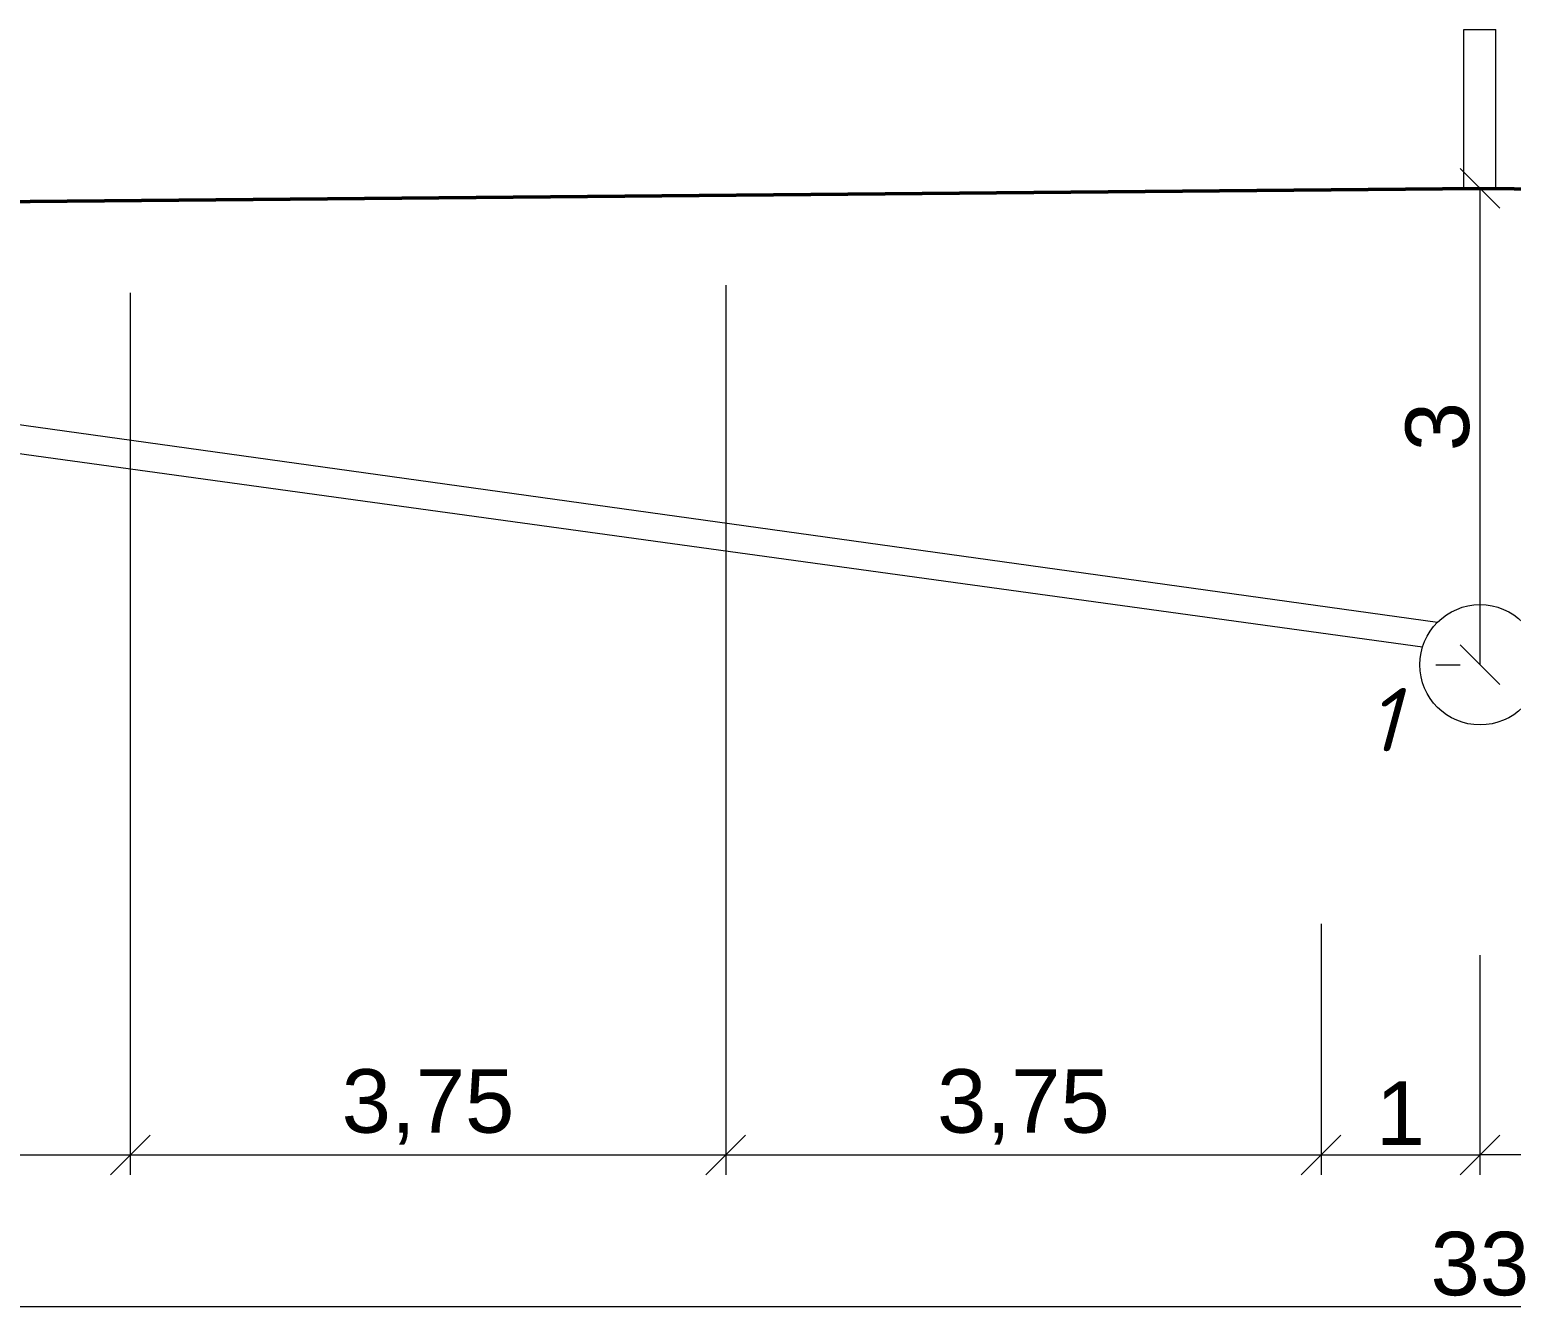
# Model space of a CAD drawing. Header units: millimetres. Extents: x -2123 to 33349, y -614 to 835.
# Drawn here: x 36.82 to 46.15, y -184.64 to -176.6 of the extents above; entities that cross this region are included whole.
import ezdxf

# ---------------------------------------------------------------- set-up
doc = ezdxf.new("R2010")
doc.units = ezdxf.units.MM
doc.layers.get('0').update_dxf_attribs({"lineweight": 15})
for name, color, linetype, lineweight in [('Дор. Розм.', 7, 'Continuous', 50), ('Линия 0.2', 220, 'Continuous', 20), ('Линия 0.5', 26, 'Continuous', 50), ('Размер', 94, 'Continuous', 15)]:
    doc.layers.add(name, color=color, linetype=linetype, lineweight=lineweight)
doc.styles.get("Standard").update_dxf_attribs({"font": 'arial.ttf'})
doc.styles.add('стиль1', font='isocpeui.ttf')
doc.dimstyles.new('М-100', dxfattribs={"dimscale": 100, "dimtxt": 4, "dimasz": 2.5, "dimexe": 1.25, "dimexo": 3, "dimtad": 1, "dimlfac": 0.001, "dimtxsty": 'Standard', "dimblk": 'OBLIQUE', "dimcen": 2.5, "dimadec": 0, "dimazin": 0, "dimtfac": 1, "dimtmove": 0, "dimatfit": 3, "dimldrblk": 'OBLIQUE', "dimfxl": 1.25, "dimlwd": -1, "dimlwe": -1, "dimarcsym": 0})

# ---------------------------------------------------------------- blocks, each defined once
blk = doc.blocks.new('_Oblique')
at = {"color": 0, "linetype": 'ByBlock', "lineweight": -2}
blk.add_line((-0.5, -0.5), (0.5, 0.5), dxfattribs=at)
blk = doc.blocks.new('*D318')
at = {"layer": 'Defpoints', "color": 0, "ltscale": 1000, "transparency": 16777216}
for p in [(28598.8, 64495.3), (32348.8, 64543), (32348.8, 58765.4)]:
    blk.add_point(p, dxfattribs=at)
at = {"layer": 'Размер', "color": 0, "ltscale": 1000, "transparency": 16777216}
for p, q in [((32348.8, 64243), (32348.8, 58640.4)), ((28598.8, 64195.3), (28598.8, 58640.4)), ((28598.8, 58765.4), (32348.8, 58765.4))]:
    blk.add_line(p, q, dxfattribs=at)
at = {"layer": 'Размер', "color": 0, "ltscale": 1000, "transparency": 16777216, "xscale": 250, "yscale": 250, "zscale": 250, "rotation": 180}
blk.add_blockref('_Oblique', (28598.8, 58765.4), dxfattribs=at)
at = {"layer": 'Размер', "color": 0, "ltscale": 1000, "transparency": 16777216, "xscale": 250, "yscale": 250, "zscale": 250}
blk.add_blockref('_Oblique', (32348.8, 58765.4), dxfattribs=at)
at = {"layer": 'Размер', "color": 0, "ltscale": 1000, "transparency": 16777216, "insert": (30473.8, 59068.3), "char_height": 400, "attachment_point": 5}
blk.add_mtext('3,75', dxfattribs=at)
blk = doc.blocks.new('*D319')
at = {"layer": 'Defpoints', "color": 0, "ltscale": 1000, "transparency": 16777216}
for p in [(32348.8, 64063.2), (36098.8, 60522), (36098.8, 58765.4)]:
    blk.add_point(p, dxfattribs=at)
at = {"layer": 'Размер', "color": 0, "ltscale": 1000, "transparency": 16777216}
for p, q in [((32348.8, 63763.2), (32348.8, 58640.4)), ((36098.8, 60222), (36098.8, 58640.4)), ((32348.8, 58765.4), (36098.8, 58765.4))]:
    blk.add_line(p, q, dxfattribs=at)
at = {"layer": 'Размер', "color": 0, "ltscale": 1000, "transparency": 16777216, "xscale": 250, "yscale": 250, "zscale": 250, "rotation": 180}
blk.add_blockref('_Oblique', (32348.8, 58765.4), dxfattribs=at)
at = {"layer": 'Размер', "color": 0, "ltscale": 1000, "transparency": 16777216, "xscale": 250, "yscale": 250, "zscale": 250}
blk.add_blockref('_Oblique', (36098.8, 58765.4), dxfattribs=at)
at = {"layer": 'Размер', "color": 0, "ltscale": 1000, "transparency": 16777216, "insert": (34223.8, 59068.3), "char_height": 400, "attachment_point": 5}
blk.add_mtext('3,75', dxfattribs=at)
blk = doc.blocks.new('*D320')
at = {"layer": 'Defpoints', "color": 0, "ltscale": 1000, "transparency": 16777216}
for p in [(36098.8, 60522), (37098.8, 60324.4), (37098.8, 58765.4)]:
    blk.add_point(p, dxfattribs=at)
at = {"layer": 'Размер', "color": 0, "ltscale": 1000, "transparency": 16777216}
for p, q in [((36098.8, 60222), (36098.8, 58640.4)), ((37098.8, 60024.4), (37098.8, 58640.4)), ((36098.8, 58765.4), (37098.8, 58765.4))]:
    blk.add_line(p, q, dxfattribs=at)
at = {"layer": 'Размер', "color": 0, "ltscale": 1000, "transparency": 16777216, "xscale": 250, "yscale": 250, "zscale": 250, "rotation": 180}
blk.add_blockref('_Oblique', (36098.8, 58765.4), dxfattribs=at)
at = {"layer": 'Размер', "color": 0, "ltscale": 1000, "transparency": 16777216, "xscale": 250, "yscale": 250, "zscale": 250}
blk.add_blockref('_Oblique', (37098.8, 58765.4), dxfattribs=at)
at = {"layer": 'Размер', "color": 0, "ltscale": 1000, "transparency": 16777216, "insert": (36598.8, 59028.7), "char_height": 400, "attachment_point": 5}
blk.add_mtext('1', dxfattribs=at)
blk = doc.blocks.new('*D325')
at = {"layer": 'Defpoints', "color": 0, "ltscale": 1000, "transparency": 16777216}
for p in [(38098.8, 60522), (37098.8, 60324.4), (37098.8, 58765.4)]:
    blk.add_point(p, dxfattribs=at)
at = {"layer": 'Размер', "color": 0, "ltscale": 1000, "transparency": 16777216}
for p, q in [((38098.8, 60222), (38098.8, 58640.4)), ((37098.8, 60024.4), (37098.8, 58640.4)), ((38098.8, 58765.4), (37098.8, 58765.4))]:
    blk.add_line(p, q, dxfattribs=at)
at = {"layer": 'Размер', "color": 0, "ltscale": 1000, "transparency": 16777216, "xscale": 250, "yscale": 250, "zscale": 250, "rotation": 180}
blk.add_blockref('_Oblique', (37098.8, 58765.4), dxfattribs=at)
at = {"layer": 'Размер', "color": 0, "ltscale": 1000, "transparency": 16777216, "xscale": 250, "yscale": 250, "zscale": 250}
blk.add_blockref('_Oblique', (38098.8, 58765.4), dxfattribs=at)
at = {"layer": 'Размер', "color": 0, "ltscale": 1000, "transparency": 16777216, "insert": (37598.8, 59028.7), "char_height": 400, "attachment_point": 5}
blk.add_mtext('1', dxfattribs=at)
blk = doc.blocks.new('*D329')
at = {"layer": 'Defpoints', "color": 0, "ltscale": 1000, "transparency": 16777216}
for p in [(37100.2, 64852.4), (37120.8, 64852.4), (37120.8, 61852.4)]:
    blk.add_point(p, dxfattribs=at)
at = {"layer": 'Размер', "color": 0, "ltscale": 1000, "transparency": 16777216}
for p, q in [((36820.8, 64852.4), (36975.2, 64852.4)), ((37100.2, 61852.4), (37100.2, 64852.4)), ((36820.8, 61852.4), (36975.2, 61852.4))]:
    blk.add_line(p, q, dxfattribs=at)
at = {"layer": 'Размер', "color": 0, "ltscale": 1000, "transparency": 16777216, "xscale": 250, "yscale": 250, "zscale": 250}
for p, rotation in [((37100.2, 64852.4), 90), ((37100.2, 61852.4), 270)]:
    blk.add_blockref('_Oblique', p, dxfattribs=dict(at, rotation=rotation))
at = {"layer": 'Размер', "color": 0, "ltscale": 1000, "transparency": 16777216, "insert": (36833.3, 63352.4), "char_height": 400, "attachment_point": 5, "rotation": 90}
blk.add_mtext('3', dxfattribs=at)
blk = doc.blocks.new('*D331')
at = {"layer": 'Defpoints', "color": 0, "ltscale": 1000, "transparency": 16777216}
for p in [(24848.8, 64495.3), (28598.8, 62436.7), (28598.8, 58765.4)]:
    blk.add_point(p, dxfattribs=at)
at = {"layer": 'Размер', "color": 0, "ltscale": 1000, "transparency": 16777216}
for p, q in [((24848.8, 64195.3), (24848.8, 58640.4)), ((28598.8, 62136.7), (28598.8, 58640.4)), ((24848.8, 58765.4), (28598.8, 58765.4))]:
    blk.add_line(p, q, dxfattribs=at)
at = {"layer": 'Размер', "color": 0, "ltscale": 1000, "transparency": 16777216, "xscale": 250, "yscale": 250, "zscale": 250, "rotation": 180}
blk.add_blockref('_Oblique', (24848.8, 58765.4), dxfattribs=at)
at = {"layer": 'Размер', "color": 0, "ltscale": 1000, "transparency": 16777216, "xscale": 250, "yscale": 250, "zscale": 250}
blk.add_blockref('_Oblique', (28598.8, 58765.4), dxfattribs=at)
at = {"layer": 'Размер', "color": 0, "ltscale": 1000, "transparency": 16777216, "insert": (26723.8, 59068.3), "char_height": 400, "attachment_point": 5}
blk.add_mtext('3,75', dxfattribs=at)
blk = doc.blocks.new('*D357')
at = {"layer": 'Defpoints', "color": 0, "ltscale": 1000, "transparency": 16777216}
for p in [(20598.8, 58765.4), (53598.8, 58765.4), (53598.8, 57811.9)]:
    blk.add_point(p, dxfattribs=at)
at = {"layer": 'Размер', "color": 0, "ltscale": 1000, "transparency": 16777216}
for p, q in [((20598.8, 58465.4), (20598.8, 57686.9)), ((53598.8, 58465.4), (53598.8, 57686.9)), ((20598.8, 57811.9), (53598.8, 57811.9))]:
    blk.add_line(p, q, dxfattribs=at)
at = {"layer": 'Размер', "color": 0, "ltscale": 1000, "transparency": 16777216, "xscale": 250, "yscale": 250, "zscale": 250, "rotation": 180}
blk.add_blockref('_Oblique', (20598.8, 57811.9), dxfattribs=at)
at = {"layer": 'Размер', "color": 0, "ltscale": 1000, "transparency": 16777216, "xscale": 250, "yscale": 250, "zscale": 250}
blk.add_blockref('_Oblique', (53598.8, 57811.9), dxfattribs=at)
at = {"layer": 'Размер', "color": 0, "ltscale": 1000, "transparency": 16777216, "insert": (37098.8, 58078.8), "char_height": 400, "attachment_point": 5}
blk.add_mtext('33', dxfattribs=at)
blk = doc.blocks.new('1')
at = {"layer": 'Линия 0.2', "color": 0, "ltscale": 1000}
for p, q in [((36831.193, 62119.263), (21198.804, 64296.518)), ((36738.062, 61963.954), (21198.804, 64102.384))]:
    blk.add_line(p, q, dxfattribs=at)
blk.add_circle((37100.209, 61852.371), 378.947, dxfattribs=at)
at = {"layer": 'Линия 0.5', "color": 0, "ltscale": 1000}
for p in [(20598.804, 64702.384), (53598.804, 64702.384)]:
    blk.add_line(p, (37098.804, 64852.384), dxfattribs=at)
at = {"layer": 'Размер', "color": 0, "ltscale": 1000}
for p, q in [((36998.804, 64852.384), (36998.804, 65852.384)), ((36998.804, 65852.384), (37198.804, 65852.384)), ((37198.804, 64852.384), (37198.804, 65852.384))]:
    blk.add_line(p, q, dxfattribs=at)
at = {"color": 0, "ltscale": 1000, "insert": (36387.164, 61706.594), "char_height": 400, "width": 760, "attachment_point": 1, "style": 'стиль1'}
blk.add_mtext('{\\fISOCPEUR|b0|i1|c204|p34;1}', dxfattribs=at)
at = {"layer": 'Размер', "color": 0, "ltscale": 1000}
for base, p1, p2, angle, picture, middle in [((37100.209, 64852.371), (37120.815, 61852.371), (37120.815, 64852.371), 90, '*D329', (36833.343, 63352.371)), ((37098.804, 58765.386), (38098.804, 60521.966), (37098.804, 60324.354), 180, '*D325', (37598.804, 59028.705))]:
    dim = blk.add_linear_dim(base=base, p1=p1, p2=p2, angle=angle, dimstyle='М-100', dxfattribs=at)
    dim.commit()
    dim.dimension.update_dxf_attribs({"geometry": picture, "text_midpoint": middle})
for base, p1, p2, picture, middle in [((28598.804, 58765.386), (24848.804, 64495.318), (28598.804, 62436.714), '*D331', (26723.804, 59068.268)), ((32348.804, 58765.386), (28598.804, 64495.318), (32348.804, 64543.03), '*D318', (30473.804, 59068.268)), ((36098.804, 58765.386), (32348.804, 64063.164), (36098.804, 60521.966), '*D319', (34223.804, 59068.268)), ((37098.804, 58765.386), (36098.804, 60521.966), (37098.804, 60324.354), '*D320', (36598.804, 59028.705)), ((53598.804, 57811.912), (20598.804, 58765.386), (53598.804, 58765.386), '*D357', (37098.804, 58078.778))]:
    dim = blk.add_linear_dim(base=base, p1=p1, p2=p2, dimstyle='М-100', dxfattribs=at)
    dim.commit()
    dim.dimension.update_dxf_attribs({"geometry": picture, "text_midpoint": middle})

msp = doc.modelspace()

# ---------------------------------------------------------------- block references
at = {"layer": 'Дор. Розм.', "xscale": 0.001, "yscale": 0.001, "zscale": 0.001}
msp.add_blockref('1', (8.8515, -242.4478), dxfattribs=at)

doc.saveas('drawing.dxf')
